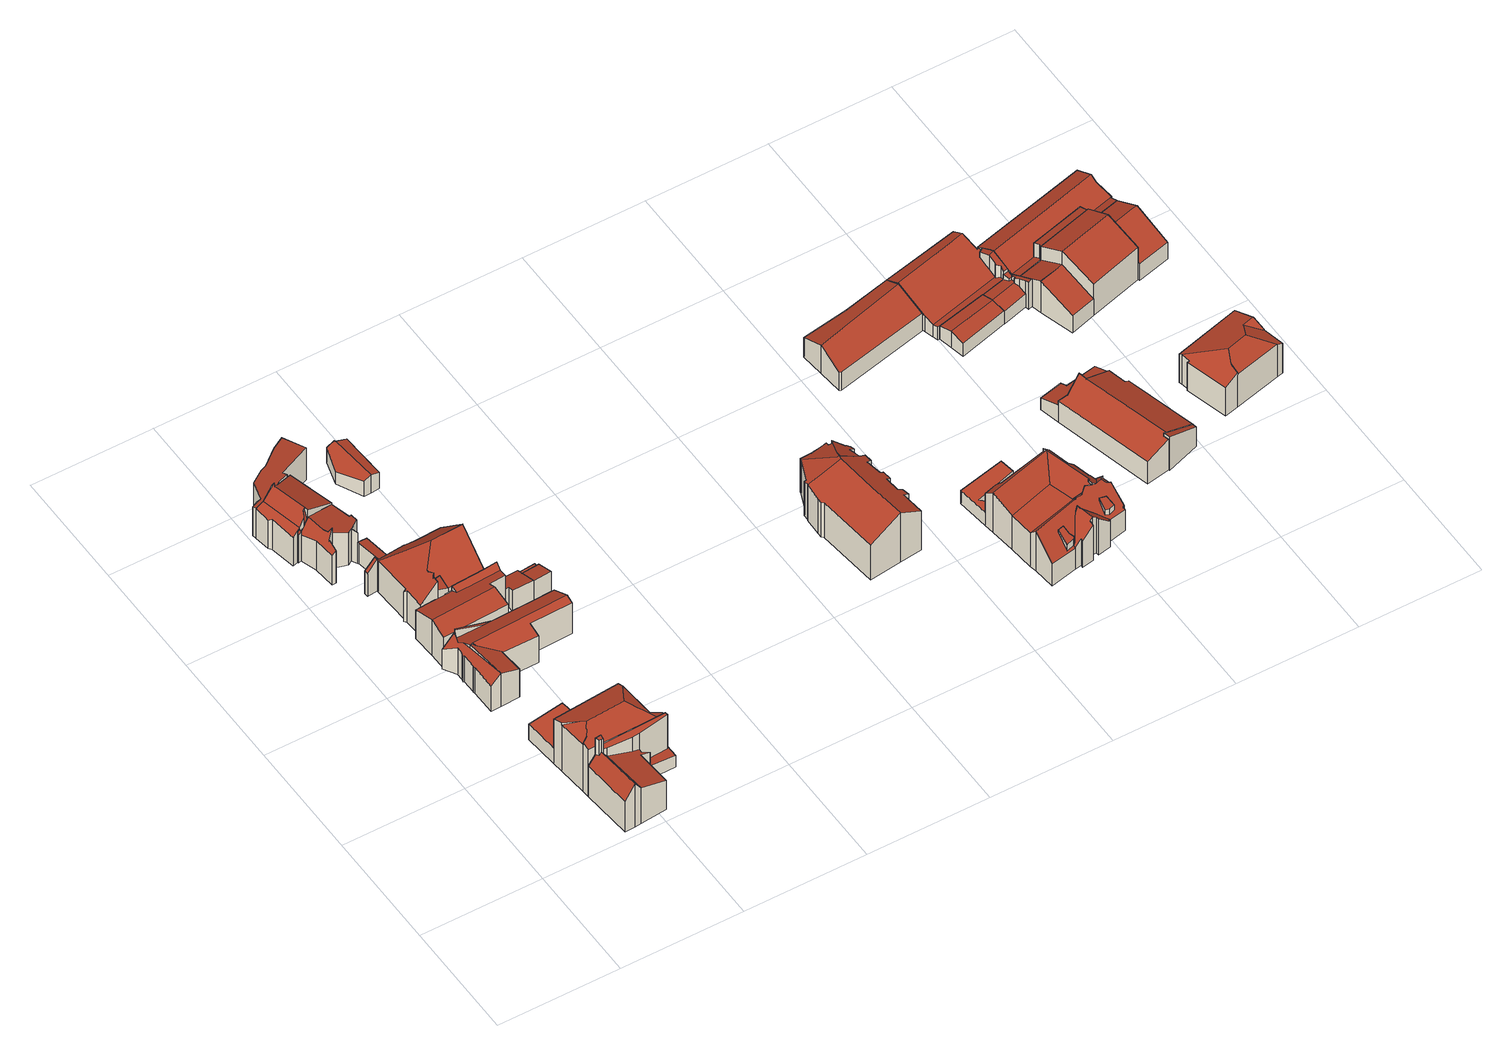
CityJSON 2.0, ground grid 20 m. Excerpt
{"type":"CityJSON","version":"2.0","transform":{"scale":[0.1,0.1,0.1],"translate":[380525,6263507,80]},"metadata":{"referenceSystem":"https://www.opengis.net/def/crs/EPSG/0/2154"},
"CityObjects":{
"building1":{"type":"Building","attributes":{"b3_dak_type":"slanted","b3_h_dak_50p":87.95,"b3_h_dak_70p":88.39,"b3_h_dak_max":92.27,"b3_h_dak_min":83.48,"b3_h_maaiveld":81.23,"b3_kas_warenhuis":false,"b3_reconstructie_onvolledig":false,"b3_rmse_lod12":1.74,"b3_rmse_lod13":0.886,"b3_rmse_lod22":0.0436,"b3_val3dity_lod12":"[]","b3_val3dity_lod13":"[]","b3_val3dity_lod22":"[]","b3_volume_lod12":494.28,"b3_volume_lod13":467.91,"b3_volume_lod22":473.7,"oorspronkelijkbouwjaar":2000},"children":["building1-1"]},
"building1-1":{"type":"BuildingPart","parents":["building1"],"geometry":[{"type":"Solid","lod":"2.2","boundaries":[[[[0,1,2,3,4,5,6,7,8,9,10,11]],[[12,6,5,13]],[[14,2,1,15]],[[16,3,2,14]],[[17,4,3,16]],[[13,5,4,17]],[[18,0,11,19]],[[20,10,9,21]],[[22,23,21,24]],[[19,11,10,20]],[[25,26,27,28]],[[24,21,9,8,29]],[[30,31,32,33]],[[34,35,36,37]],[[38,18,35,34]],[[39,7,6,12]],[[40,29,8,7,39,41]],[[33,32,37,42]],[[15,1,0,18,38]],[[41,39,26,25]],[[28,27,43,44,45]],[[44,43,31,30]],[[45,44,29,40]],[[42,37,36,23,22]],[[26,39,12,13,17,27]],[[15,38,34,37,32,31,16,14]],[[31,43,27,17,16]],[[45,40,41,25,28]],[[23,36,35,18,19,20,21]],[[42,22,24,29,44,30,33]]]],"semantics":{"surfaces":[{"type":"GroundSurface"},{"type":"WallSurface","on_footprint_edge":true},{"type":"WallSurface","on_footprint_edge":false},{"type":"RoofSurface"}],"values":[[0,1,1,1,1,1,1,1,2,1,2,1,2,2,2,1,1,2,1,2,2,2,2,2,3,3,3,3,3,3]]}}]},
"building2":{"type":"Building","attributes":{"b3_dak_type":"slanted","b3_h_dak_50p":90.7,"b3_h_dak_70p":91.1,"b3_h_dak_max":91.97,"b3_h_dak_min":84.17,"b3_h_maaiveld":81.18,"b3_kas_warenhuis":false,"b3_reconstructie_onvolledig":false,"b3_rmse_lod12":3.44,"b3_rmse_lod13":0.536,"b3_rmse_lod22":0.21,"b3_val3dity_lod12":"[]","b3_val3dity_lod13":"[]","b3_val3dity_lod22":"[]","b3_volume_lod12":1270.89,"b3_volume_lod13":1034.18,"b3_volume_lod22":1008.26,"oorspronkelijkbouwjaar":2000},"children":["building2-1"]},
"building2-1":{"type":"BuildingPart","parents":["building2"],"geometry":[{"type":"Solid","lod":"2.2","boundaries":[[[[46,47,48,49,50,51,52,53,54,55,56,57,10,58,6]],[[59,10,57,60]],[[60,57,56,61]],[[62,6,58,63]],[[64,53,52,65]],[[65,52,51,66]],[[67,49,48,68]],[[69,54,53,64]],[[66,51,50,70]],[[70,50,49,67]],[[63,58,10,59]],[[61,56,55,71]],[[71,55,54,69,72]],[[73,74,75]],[[76,68,48,47,74,73]],[[77,78,46,6,62]],[[74,47,46,78]],[[78,77,79]],[[72,69,68,76]],[[71,80,63,59,60,61]],[[78,79,81,75,74]],[[72,76,73,75,81,80,71]],[[80,81,79,77,62,63]],[[68,69,64,65,66,70,67]]]],"semantics":{"surfaces":[{"type":"GroundSurface"},{"type":"WallSurface","on_footprint_edge":true},{"type":"WallSurface","on_footprint_edge":false},{"type":"RoofSurface"}],"values":[[0,1,1,1,1,1,1,1,1,1,1,1,1,2,1,1,1,2,2,3,3,3,3,3]]}}]},
"building3":{"type":"Building","attributes":{"b3_dak_type":"slanted","b3_h_dak_50p":86.99,"b3_h_dak_70p":87.44,"b3_h_dak_max":88.75,"b3_h_dak_min":83.79,"b3_h_maaiveld":80.67,"b3_kas_warenhuis":false,"b3_reconstructie_onvolledig":false,"b3_rmse_lod12":1.41,"b3_rmse_lod13":1.41,"b3_rmse_lod22":0.236,"b3_val3dity_lod12":"[]","b3_val3dity_lod13":"[]","b3_val3dity_lod22":"[]","b3_volume_lod12":289.18,"b3_volume_lod13":289.18,"b3_volume_lod22":260.18,"oorspronkelijkbouwjaar":2000},"children":["building3-1"]},
"building3-1":{"type":"BuildingPart","parents":["building3"],"geometry":[{"type":"Solid","lod":"2.2","boundaries":[[[[82,83,84,85,86,87,88,89,90,91,92,93,94,95,96,97,98,99,100,101,102,103,104]],[[105,93,92,106]],[[107,108,94,93,105]],[[109,110,111,112]],[[110,100,99,113]],[[114,115,88,87,116]],[[117,118,115,114]],[[116,87,86,119]],[[106,92,91,120]],[[120,91,90,121]],[[119,86,85,118,117]],[[122,98,97,123]],[[112,111,95,94,108]],[[124,96,95,111]],[[125,126,127,128]],[[128,127,129]],[[121,90,89,130]],[[130,89,88,115]],[[126,103,102,131]],[[132,104,103,126,125]],[[133,82,104,132]],[[131,102,101,134]],[[108,107,135]],[[134,136,135]],[[118,85,84,137]],[[136,134,101,100,110,109]],[[123,97,96,124]],[[137,84,83,138]],[[113,99,98,122]],[[138,83,82,133]],[[119,117,114,116]],[[134,135,107,105,106,120,121,130,129,127,126,131]],[[136,109,112,108,135]],[[113,122,123,124,111,110]],[[138,133,132,125,128,129,130,115,118,137]]]],"semantics":{"surfaces":[{"type":"GroundSurface"},{"type":"WallSurface","on_footprint_edge":true},{"type":"WallSurface","on_footprint_edge":false},{"type":"RoofSurface"}],"values":[[0,1,1,2,1,1,2,1,1,1,1,1,1,1,2,2,1,1,1,1,1,1,2,2,1,1,1,1,1,1,3,3,3,3,3]]}}]},
"building4":{"type":"Building","attributes":{"b3_dak_type":"slanted","b3_h_dak_50p":87.12,"b3_h_dak_70p":87.32,"b3_h_dak_max":87.9,"b3_h_dak_min":86.05,"b3_h_maaiveld":81.05,"b3_kas_warenhuis":false,"b3_reconstructie_onvolledig":false,"b3_rmse_lod12":0.513,"b3_rmse_lod13":0.513,"b3_rmse_lod22":0.569,"b3_val3dity_lod12":"[]","b3_val3dity_lod13":"[]","b3_val3dity_lod22":"[104,201]","b3_volume_lod12":739.59,"b3_volume_lod13":739.59,"b3_volume_lod22":7233.63,"oorspronkelijkbouwjaar":2000},"children":["building4-1"]},
"building4-1":{"type":"BuildingPart","parents":["building4"],"geometry":[{"type":"Solid","lod":"2.2","boundaries":[[[[139,140,141,142,143,144,145,146,147,148,149,150,151,152,153,154,155,156,157,158,159]],[[160,149,148,161]],[[161,148,147,162]],[[162,147,146,163]],[[164,165,166]],[[163,146,145,167]],[[167,145,144,168]],[[168,144,143,169]],[[170,141,140,171]],[[172,142,141,170]],[[173,174,175]],[[166,150,149,160]],[[165,164,176]],[[169,143,142,172,177]],[[178,158,157,179]],[[180,151,150,166]],[[181,159,158,178]],[[182,155,154,183]],[[184,152,151,180]],[[185,156,155,182]],[[183,154,153,186]],[[186,153,152,184]],[[179,157,156,185]],[[187,188,189,190]],[[191,192,190,193]],[[188,187,194]],[[174,173,195]],[[171,140,139,192,191]],[[192,139,159,181]],[[177,172,196]],[[193,190,189,196]],[[169,173,175,197,162,163,167,168]],[[192,181,178,179,185,182,183,186,184,180,166,165,176,194,187,190]],[[193,196,172,170,171,191]],[[162,197,175,174,195,164,166,160,161]],[[173,169,177,196,189,188,194,176,164,195]]]],"semantics":{"surfaces":[{"type":"GroundSurface"},{"type":"WallSurface","on_footprint_edge":true},{"type":"WallSurface","on_footprint_edge":false},{"type":"RoofSurface"}],"values":[[0,1,1,1,2,1,1,1,1,1,2,1,2,1,1,1,1,1,1,1,1,1,1,2,2,2,2,1,1,2,2,3,3,3,3,3]]}}]},
"building5":{"type":"Building","attributes":{"b3_dak_type":"slanted","b3_h_dak_50p":87.08,"b3_h_dak_70p":87.85,"b3_h_dak_max":89.66,"b3_h_dak_min":85.19,"b3_h_maaiveld":80.46,"b3_kas_warenhuis":false,"b3_reconstructie_onvolledig":false,"b3_rmse_lod12":1.31,"b3_rmse_lod13":1.31,"b3_rmse_lod22":0.137,"b3_val3dity_lod12":"[]","b3_val3dity_lod13":"[]","b3_val3dity_lod22":"[]","b3_volume_lod12":746.05,"b3_volume_lod13":746.05,"b3_volume_lod22":675.7,"oorspronkelijkbouwjaar":2000},"children":["building5-1"]},
"building5-1":{"type":"BuildingPart","parents":["building5"],"geometry":[{"type":"Solid","lod":"2.2","boundaries":[[[[198,199,200,201,202,203,204,205,206,207,208,209,210,211,212,213,214,215,216,217,218,219]],[[220,208,207,221]],[[222,205,204,223]],[[224,225,206,205,222]],[[226,202,201,227]],[[223,204,203,228]],[[229,230,209,208,220]],[[231,211,210,232,233]],[[233,232,234,235]],[[236,237,230,229]],[[238,214,213,239]],[[240,215,214,238]],[[239,213,212,241]],[[241,212,211,231]],[[232,210,209,230]],[[242,243,244,245]],[[235,234,237,236]],[[246,199,198,247]],[[248,200,199,246]],[[249,216,215,240]],[[250,251,252]],[[253,249,252]],[[254,255,256,257]],[[245,244,255,254]],[[258,259,260]],[[261,260,262]],[[221,207,206,225]],[[263,264,225,224]],[[243,242,265]],[[264,263,265]],[[247,198,219,266]],[[267,217,216,249,253]],[[268,269,270,251,250]],[[262,260,259,269,268]],[[257,256,270,269]],[[271,218,217,267]],[[266,219,218,271]],[[227,201,200,248]],[[228,203,202,226]],[[237,234,232,230]],[[261,236,229,220,221,258,260]],[[257,269,259,258,221,225,264,265,242,245,254]],[[231,250,252,249,240,238,239,241]],[[228,226,227,248,246,247,266,271,267,253,252,251,270,256,255,244,243,265,263,224,222,223]],[[250,231,233,235,236,261,262,268]]]],"semantics":{"surfaces":[{"type":"GroundSurface"},{"type":"WallSurface","on_footprint_edge":true},{"type":"WallSurface","on_footprint_edge":false},{"type":"RoofSurface"}],"values":[[0,1,1,1,1,1,1,1,2,2,1,1,1,1,1,2,2,1,1,1,2,2,2,2,2,2,1,2,2,2,1,1,2,2,2,1,1,1,1,3,3,3,3,3,3]]}}]},
"building6":{"type":"Building","attributes":{"b3_dak_type":"slanted","b3_h_dak_50p":89.3,"b3_h_dak_70p":90.33,"b3_h_dak_max":92.73,"b3_h_dak_min":83.8,"b3_h_maaiveld":80.9,"b3_kas_warenhuis":false,"b3_reconstructie_onvolledig":false,"b3_rmse_lod12":2.26,"b3_rmse_lod13":2.26,"b3_rmse_lod22":0.35,"b3_val3dity_lod12":"[]","b3_val3dity_lod13":"[]","b3_val3dity_lod22":"[]","b3_volume_lod12":1088.05,"b3_volume_lod13":1088.05,"b3_volume_lod22":966.1,"oorspronkelijkbouwjaar":2000},"children":["building6-1"]},
"building6-1":{"type":"BuildingPart","parents":["building6"],"geometry":[{"type":"Solid","lod":"2.2","boundaries":[[[[272,273,274,275,276,277,278,279,280,281,282,283,284,285,286,287,288,289]],[[290,280,279,291,292]],[[292,291,293,294]],[[295,273,272,296]],[[297,274,273,295]],[[298,287,286,299]],[[300,277,276,301]],[[302,301,303]],[[303,301,276,275,304]],[[305,306,307,308]],[[304,275,274,297]],[[309,289,288,307]],[[308,307,288,287,298]],[[299,286,285,306,305]],[[310,278,277,300]],[[311,281,280,290]],[[312,313,314]],[[291,279,278,310]],[[315,282,281,311]],[[316,283,282,315]],[[306,285,284,317]],[[296,272,289,309]],[[318,319,320]],[[313,312,321,293]],[[322,323,324,325]],[[325,324,319,318]],[[294,293,321,323,322]],[[317,284,283,316]],[[299,305,308,298]],[[313,293,291,310,314]],[[302,326,320,319,324,323,321,312,314,310,300,301]],[[317,327,326,302,303,304,297,295,296,309,307,306]],[[317,316,315,311,290,292,294,322,325,318,320,326,327]]]],"semantics":{"surfaces":[{"type":"GroundSurface"},{"type":"WallSurface","on_footprint_edge":true},{"type":"WallSurface","on_footprint_edge":false},{"type":"RoofSurface"}],"values":[[0,1,2,1,1,1,1,2,1,2,1,1,1,1,1,1,2,1,1,1,1,1,2,2,2,2,2,1,3,3,3,3,3]]}}]},
"building7":{"type":"Building","attributes":{"b3_dak_type":"slanted","b3_h_dak_50p":87.6,"b3_h_dak_70p":87.8,"b3_h_dak_max":88.27,"b3_h_dak_min":84.21,"b3_h_maaiveld":81,"b3_kas_warenhuis":false,"b3_reconstructie_onvolledig":false,"b3_rmse_lod12":1.01,"b3_rmse_lod13":0.341,"b3_rmse_lod22":0.99,"b3_val3dity_lod12":"[]","b3_val3dity_lod13":"[]","b3_val3dity_lod22":"[104,201]","b3_volume_lod12":638.18,"b3_volume_lod13":601.73,"b3_volume_lod22":64666.7,"oorspronkelijkbouwjaar":2000},"children":["building7-1"]},
"building7-1":{"type":"BuildingPart","parents":["building7"],"geometry":[{"type":"Solid","lod":"2.2","boundaries":[[[[140,328,329,330,331,332,333,334,335,336,337,338,339,340,341]],[[342,334,333,343]],[[344,345,343,346]],[[347,328,140,348]],[[348,140,341,349]],[[350,329,328,347]],[[351,338,337,352]],[[352,337,336,353]],[[353,336,335,354]],[[354,335,334,342]],[[355,356,357]],[[358,332,331,356,355]],[[356,331,330,359]],[[359,330,329,350]],[[349,341,340,360]],[[360,340,339,361,362]],[[361,339,338,351]],[[362,361,345,344]],[[346,343,333,332,358]],[[349,350,347,348]],[[345,361,351,352,353,354,342,343]],[[344,363,357,356,359,350,349,360,362]],[[363,344,346,358,355,357]]]],"semantics":{"surfaces":[{"type":"GroundSurface"},{"type":"WallSurface","on_footprint_edge":true},{"type":"WallSurface","on_footprint_edge":false},{"type":"RoofSurface"}],"values":[[0,1,2,1,1,1,1,1,1,1,2,1,1,1,1,1,1,2,1,3,3,3,3]]}}]},
"building8":{"type":"Building","attributes":{"b3_dak_type":"slanted","b3_h_dak_50p":84.66,"b3_h_dak_70p":84.82,"b3_h_dak_max":85.06,"b3_h_dak_min":83.61,"b3_h_maaiveld":81.45,"b3_kas_warenhuis":false,"b3_reconstructie_onvolledig":false,"b3_rmse_lod12":0.329,"b3_rmse_lod13":0.329,"b3_rmse_lod22":0.0631,"b3_val3dity_lod12":"[]","b3_val3dity_lod13":"[]","b3_val3dity_lod22":"[]","b3_volume_lod12":98.41,"b3_volume_lod13":98.41,"b3_volume_lod22":94.14,"oorspronkelijkbouwjaar":2000},"children":["building8-1"]},
"building8-1":{"type":"BuildingPart","parents":["building8"],"geometry":[{"type":"Solid","lod":"2.2","boundaries":[[[[364,365,366,367,368,369,370,371]],[[372,366,365,373]],[[374,367,366,372]],[[375,370,369,376]],[[377,371,370,375]],[[376,369,368,378]],[[378,368,367,374]],[[379,364,371,377]],[[373,365,364,379]],[[375,374,372,373,379,377]],[[374,375,376,378]]]],"semantics":{"surfaces":[{"type":"GroundSurface"},{"type":"WallSurface","on_footprint_edge":true},{"type":"RoofSurface"}],"values":[[0,1,1,1,1,1,1,1,1,2,2]]}}]},
"building9":{"type":"Building","attributes":{"b3_dak_type":"slanted","b3_h_dak_50p":84.71,"b3_h_dak_70p":84.86,"b3_h_dak_max":85.1,"b3_h_dak_min":83.3,"b3_h_maaiveld":81.32,"b3_kas_warenhuis":false,"b3_reconstructie_onvolledig":false,"b3_rmse_lod12":0.631,"b3_rmse_lod13":0.631,"b3_rmse_lod22":0.135,"b3_val3dity_lod12":"[]","b3_val3dity_lod13":"[]","b3_val3dity_lod22":"[]","b3_volume_lod12":39.75,"b3_volume_lod13":39.75,"b3_volume_lod22":35.22,"oorspronkelijkbouwjaar":2000},"children":["building9-1"]},
"building9-1":{"type":"BuildingPart","parents":["building9"],"geometry":[{"type":"Solid","lod":"2.2","boundaries":[[[[380,381,382,383,384,385]],[[386,381,380,387]],[[388,389,387,390]],[[391,384,383,389,388]],[[392,382,381,386]],[[389,383,382,392]],[[390,387,380,385,393]],[[393,385,384,391]],[[389,392,386,387]],[[393,391,388,390]]]],"semantics":{"surfaces":[{"type":"GroundSurface"},{"type":"WallSurface","on_footprint_edge":true},{"type":"WallSurface","on_footprint_edge":false},{"type":"RoofSurface"}],"values":[[0,1,2,1,1,1,1,1,3,3]]}}]},
"building10":{"type":"Building","attributes":{"b3_dak_type":"slanted","b3_h_dak_50p":89.94,"b3_h_dak_70p":90.5,"b3_h_dak_max":91.52,"b3_h_dak_min":84.15,"b3_h_maaiveld":81.62,"b3_kas_warenhuis":false,"b3_reconstructie_onvolledig":false,"b3_rmse_lod12":1.34,"b3_rmse_lod13":0.966,"b3_rmse_lod22":0.118,"b3_val3dity_lod12":"[]","b3_val3dity_lod13":"[]","b3_val3dity_lod22":"[204]","b3_volume_lod12":1469.66,"b3_volume_lod13":1453.09,"b3_volume_lod22":1368.91,"oorspronkelijkbouwjaar":2000},"children":["building10-1"]},
"building10-1":{"type":"BuildingPart","parents":["building10"],"geometry":[{"type":"Solid","lod":"2.2","boundaries":[[[[394,395,396,397,398,399,400,401,402,403,404,405,406,407,408,409,410,411,412,413,414,415,416,417,418,419,420,421,422,423,424,425,426,427,428,429,430,431,432,433]],[[434,424,423,435]],[[435,423,422,436]],[[437,425,424,434]],[[436,422,421,438]],[[439,395,394,440]],[[438,421,420,441]],[[442,414,413,443]],[[443,413,412,444]],[[441,420,419,445]],[[444,412,411,446]],[[445,419,418,447]],[[447,418,417,448]],[[449,415,414,442]],[[448,417,416,450]],[[450,416,415,449]],[[451,399,398,452]],[[452,398,397,453]],[[446,411,410,454]],[[454,410,409,455]],[[456,407,406,457]],[[458,408,407,456]],[[459,405,404,460]],[[455,409,408,458]],[[461,426,425,437]],[[462,400,399,451]],[[463,430,429,464]],[[465,466,467]],[[466,465,468]],[[469,401,400,462]],[[470,431,430,463]],[[457,406,405,459]],[[460,404,403,471]],[[464,429,428,472]],[[473,474,453,475]],[[475,453,397,396,476]],[[472,428,427,477]],[[477,427,426,461]],[[440,394,433,478]],[[479,480,474,473]],[[476,396,395,439]],[[481,432,431,470]],[[478,433,432,481]],[[480,402,401,469]],[[471,403,402,480,479]],[[457,459,468,465,467,444,446,454,455,458,456]],[[482,461,437,434,435,436,438,441,445,447,448,450,449,442,443,444,467,466,483,484,485]],[[478,481,470,485,484,483,466,486,439,440]],[[480,469,462,451,452,453,474]],[[471,479,473,475,476,439,486,466,468,459,460]],[[461,482,485,470,463,464,472,477]]]],"semantics":{"surfaces":[{"type":"GroundSurface"},{"type":"WallSurface","on_footprint_edge":true},{"type":"WallSurface","on_footprint_edge":false},{"type":"RoofSurface"}],"values":[[0,1,1,1,1,1,1,1,1,1,1,1,1,1,1,1,1,1,1,1,1,1,1,1,1,1,1,2,2,1,1,1,1,1,2,1,1,1,1,2,1,1,1,1,1,3,3,3,3,3,3]]}}]},
"building11":{"type":"Building","attributes":{"b3_dak_type":"slanted","b3_h_dak_50p":88.72,"b3_h_dak_70p":89.22,"b3_h_dak_max":90.61,"b3_h_dak_min":84.3,"b3_h_maaiveld":81.78,"b3_kas_warenhuis":false,"b3_reconstructie_onvolledig":false,"b3_rmse_lod12":1.95,"b3_rmse_lod13":0.803,"b3_rmse_lod22":0.0608,"b3_val3dity_lod12":"[]","b3_val3dity_lod13":"[]","b3_val3dity_lod22":"[204]","b3_volume_lod12":1587.38,"b3_volume_lod13":1480.49,"b3_volume_lod22":1395.36,"oorspronkelijkbouwjaar":2000},"children":["building11-1"]},
"building11-1":{"type":"BuildingPart","parents":["building11"],"geometry":[{"type":"Solid","lod":"2.2","boundaries":[[[[487,488,489,490,491,492,493,494,495,496,497,498,499,500,501,502,503,504,505,506,507,508,509,510,511,512,513,514,515,516,517,518,519,520,521,522]],[[523,524,525,526]],[[527,489,488,528]],[[529,518,517,530]],[[531,532,521,520,533]],[[533,520,519,534]],[[534,519,518,529]],[[535,503,502,536]],[[537,538,504,503,535]],[[539,493,492,540]],[[541,515,514,542]],[[543,516,515,541]],[[544,508,507,545,546]],[[547,498,497,548]],[[549,550,551,552]],[[553,494,493,539]],[[554,510,509,555]],[[556,557,558,559,560]],[[561,490,489,527]],[[526,525,562,563]],[[563,562,564,565]],[[566,567,568]],[[567,566,569,570,571]],[[572,573,574]],[[542,514,513,575]],[[530,517,516,543]],[[576,577,578,579]],[[532,531,580]],[[558,557,580]],[[579,578,557,556]],[[540,492,491,581]],[[582,581,491,490,561]],[[583,487,522,584]],[[552,551,585,586]],[[555,509,508,544]],[[586,585,577,576]],[[536,502,501,587]],[[587,501,500,588]],[[588,500,499,589,590]],[[590,589,591]],[[589,499,498,547]],[[571,570,573,572]],[[592,511,510,554]],[[593,594,595,596]],[[597,598,594,593]],[[599,600,581,582]],[[601,495,494,553]],[[600,496,495,601]],[[548,497,496,600,599]],[[584,522,521,532]],[[602,603,604]],[[605,606,607]],[[560,559,550,549]],[[608,609,610]],[[565,564,611]],[[596,595,612,613]],[[614,512,511,592]],[[575,513,512,614]],[[615,616,598,597]],[[546,545,617]],[[545,507,506,603]],[[607,606,538,537]],[[618,505,504,538]],[[619,523,620]],[[604,603,506,505,618]],[[610,609,621,622]],[[622,621,623]],[[570,569,524,523,619]],[[613,612,616,615]],[[528,488,487,583]],[[624,527,528,525]],[[591,625,561,527,624]],[[600,601,553,539,540,581]],[[548,599,582,561,625,591,589,547]],[[560,549,552,586,576,579,556]],[[545,603,602,626,617]],[[607,537,535,536,587,588,590,591,568,567,571,572,574,627,605]],[[620,523,526,563,565]],[[604,618,538,606,605,627,574,626,602]],[[622,623,550,559,558,580,531,533,534,529,530,543,610]],[[524,569,566,568,591,624,525]],[[613,615,597,593,596]],[[614,608,610,543,541,542,575]],[[583,611,564,562,525,528]],[[583,584,532,580,557,578,577,585,551,550,623,621,609,608,614,592,554,555,544,546,617,626,574,573,570,619,620,565,611],[595,594,598,616,612]]]],"semantics":{"surfaces":[{"type":"GroundSurface"},{"type":"WallSurface","on_footprint_edge":false},{"type":"WallSurface","on_footprint_edge":true},{"type":"RoofSurface"}],"values":[[0,1,2,2,2,2,2,2,2,2,2,2,2,2,1,2,2,1,2,1,1,1,1,1,2,2,1,1,1,1,2,2,2,1,2,1,2,2,2,1,2,1,2,1,1,1,2,2,2,2,1,1,1,1,1,1,2,2,1,1,2,1,2,1,2,1,1,1,1,2,3,3,3,3,3,3,3,3,3,3,3,3,3,3,3]]}}]},
"building12":{"type":"Building","attributes":{"b3_dak_type":"slanted","b3_h_dak_50p":86.63,"b3_h_dak_70p":87,"b3_h_dak_max":87.7,"b3_h_dak_min":85.2,"b3_h_maaiveld":81.85,"b3_kas_warenhuis":false,"b3_reconstructie_onvolledig":false,"b3_rmse_lod12":0.693,"b3_rmse_lod13":0.693,"b3_rmse_lod22":0.0466,"b3_val3dity_lod12":"[]","b3_val3dity_lod13":"[]","b3_val3dity_lod22":"[]","b3_volume_lod12":595.72,"b3_volume_lod13":595.72,"b3_volume_lod22":553.59,"oorspronkelijkbouwjaar":2000},"children":["building12-1"]},
"building12-1":{"type":"BuildingPart","parents":["building12"],"geometry":[{"type":"Solid","lod":"2.2","boundaries":[[[[628,629,630,631,632,633,634,635]],[[636,634,633,637]],[[638,635,634,636]],[[639,629,628,640]],[[641,630,629,639]],[[637,633,632,642]],[[642,632,631,643]],[[643,631,630,641]],[[640,628,635,638]],[[641,636,637,642,643]],[[636,641,639,640,638]]]],"semantics":{"surfaces":[{"type":"GroundSurface"},{"type":"WallSurface","on_footprint_edge":true},{"type":"RoofSurface"}],"values":[[0,1,1,1,1,1,1,1,1,2,2]]}}]},
"building13":{"type":"Building","attributes":{"b3_dak_type":"slanted","b3_h_dak_50p":87.16,"b3_h_dak_70p":87.69,"b3_h_dak_max":88.85,"b3_h_dak_min":84.43,"b3_h_maaiveld":82.07,"b3_kas_warenhuis":false,"b3_reconstructie_onvolledig":false,"b3_rmse_lod12":1.18,"b3_rmse_lod13":1.18,"b3_rmse_lod22":0.167,"b3_val3dity_lod12":"[]","b3_val3dity_lod13":"[]","b3_val3dity_lod22":"[]","b3_volume_lod12":1002.96,"b3_volume_lod13":1002.96,"b3_volume_lod22":887.66,"oorspronkelijkbouwjaar":2000},"children":["building13-1"]},
"building13-1":{"type":"BuildingPart","parents":["building13"],"geometry":[{"type":"Solid","lod":"2.2","boundaries":[[[[644,645,646,647,648,649,650,651,652,653,654,655,656,657]],[[658,651,650,659]],[[660,652,651,658]],[[661,644,657,662]],[[663,645,644,661]],[[664,654,653,665]],[[666,646,645,663]],[[667,647,646,666]],[[659,650,649,668]],[[669,670,668,671]],[[665,653,652,660]],[[672,655,654,664,673]],[[674,656,655,672]],[[675,676,670,669]],[[673,664,677,678]],[[679,648,647,667]],[[662,657,656,674]],[[671,668,649,648,679]],[[678,677,676,675]],[[663,678,675,669,671,679,667,666]],[[676,677,664,665,660,658,659,668,670]],[[678,663,661,662,674,672,673]]]],"semantics":{"surfaces":[{"type":"GroundSurface"},{"type":"WallSurface","on_footprint_edge":true},{"type":"WallSurface","on_footprint_edge":false},{"type":"RoofSurface"}],"values":[[0,1,1,1,1,1,1,1,1,2,1,1,1,2,2,1,1,1,2,3,3,3]]}}]},
"building14":{"type":"Building","attributes":{"b3_dak_type":"slanted","b3_h_dak_50p":84.98,"b3_h_dak_70p":85.09,"b3_h_dak_max":85.35,"b3_h_dak_min":84.61,"b3_h_maaiveld":82.09,"b3_kas_warenhuis":false,"b3_reconstructie_onvolledig":false,"b3_rmse_lod12":0.214,"b3_rmse_lod13":0.214,"b3_rmse_lod22":0.0373,"b3_val3dity_lod12":"[]","b3_val3dity_lod13":"[]","b3_val3dity_lod22":"[]","b3_volume_lod12":110.67,"b3_volume_lod13":110.67,"b3_volume_lod22":106.62,"oorspronkelijkbouwjaar":2000},"children":["building14-1"]},
"building14-1":{"type":"BuildingPart","parents":["building14"],"geometry":[{"type":"Solid","lod":"2.2","boundaries":[[[[680,681,682,683,684,685]],[[686,681,680,687]],[[688,682,681,686]],[[687,680,685,689]],[[689,685,684,690]],[[690,684,683,691]],[[691,683,682,688]],[[689,688,686,687]],[[691,688,689,690]]]],"semantics":{"surfaces":[{"type":"GroundSurface"},{"type":"WallSurface","on_footprint_edge":true},{"type":"RoofSurface"}],"values":[[0,1,1,1,1,1,1,2,2]]}}]},
"building15":{"type":"Building","attributes":{"b3_dak_type":"slanted","b3_h_dak_50p":87.1,"b3_h_dak_70p":87.66,"b3_h_dak_max":88.52,"b3_h_dak_min":85.96,"b3_h_maaiveld":81.97,"b3_kas_warenhuis":false,"b3_reconstructie_onvolledig":false,"b3_rmse_lod12":1.04,"b3_rmse_lod13":1.04,"b3_rmse_lod22":0.0708,"b3_val3dity_lod12":"[]","b3_val3dity_lod13":"[]","b3_val3dity_lod22":"[]","b3_volume_lod12":30.69,"b3_volume_lod13":30.69,"b3_volume_lod22":28.62,"oorspronkelijkbouwjaar":2000},"children":["building15-1"]},
"building15-1":{"type":"BuildingPart","parents":["building15"],"geometry":[{"type":"Solid","lod":"2.2","boundaries":[[[[692,693,694,695]],[[696,692,695,697]],[[697,695,694,698]],[[698,694,693,699]],[[699,693,692,696]],[[699,696,697,698]]]],"semantics":{"surfaces":[{"type":"GroundSurface"},{"type":"WallSurface","on_footprint_edge":true},{"type":"RoofSurface"}],"values":[[0,1,1,1,1,2]]}}]},
"building16":{"type":"Building","attributes":{"b3_dak_type":"slanted","b3_h_dak_50p":86.33,"b3_h_dak_70p":86.86,"b3_h_dak_max":87.76,"b3_h_dak_min":84.35,"b3_h_maaiveld":82.11,"b3_kas_warenhuis":false,"b3_reconstructie_onvolledig":false,"b3_rmse_lod12":1.3,"b3_rmse_lod13":1.3,"b3_rmse_lod22":0.0801,"b3_val3dity_lod12":"[]","b3_val3dity_lod13":"[]","b3_val3dity_lod22":"[]","b3_volume_lod12":641.04,"b3_volume_lod13":641.04,"b3_volume_lod22":538.67,"oorspronkelijkbouwjaar":2000},"children":["building16-1"]},
"building16-1":{"type":"BuildingPart","parents":["building16"],"geometry":[{"type":"Solid","lod":"2.2","boundaries":[[[[700,701,681,680,702,703,704,705,706,707,708,709,710,711,712,713,714]],[[715,705,704,716]],[[717,709,708,718]],[[719,702,680,687]],[[720,703,702,719]],[[721,722,723,724]],[[687,680,681,725]],[[726,727,728,729]],[[729,728,730,731]],[[732,714,713,733]],[[734,700,714,732]],[[716,704,703,720]],[[733,713,712,722,721]],[[722,712,711,735]],[[637,706,705,715]],[[736,707,706,637]],[[718,708,707,736]],[[735,711,710,737]],[[737,710,709,717]],[[725,681,701,738]],[[739,738,701,700,734]],[[731,730,738,739]],[[724,723,740,741]],[[741,740,727,726]],[[718,736,637,715,742]],[[724,741,732,733,721]],[[741,726,729,731,739,734,732]],[[727,720,719,687,725,738,730,728]],[[720,727,740,723,722,735,737,717,718,742,715,716]]]],"semantics":{"surfaces":[{"type":"GroundSurface"},{"type":"WallSurface","on_footprint_edge":true},{"type":"WallSurface","on_footprint_edge":false},{"type":"RoofSurface"}],"values":[[0,1,1,1,1,2,1,2,2,1,1,1,1,1,1,1,1,1,1,1,1,2,2,2,3,3,3,3,3]]}}]},
"building17":{"type":"Building","attributes":{"b3_dak_type":"slanted","b3_h_dak_50p":85.08,"b3_h_dak_70p":85.21,"b3_h_dak_max":87.57,"b3_h_dak_min":84.64,"b3_h_maaiveld":82.1,"b3_kas_warenhuis":false,"b3_reconstructie_onvolledig":false,"b3_rmse_lod12":0.648,"b3_rmse_lod13":0.648,"b3_rmse_lod22":0.103,"b3_val3dity_lod12":"[]","b3_val3dity_lod13":"[]","b3_val3dity_lod22":"[]","b3_volume_lod12":64.6,"b3_volume_lod13":64.6,"b3_volume_lod22":65.53,"oorspronkelijkbouwjaar":2000},"children":["building17-1"]},
"building17-1":{"type":"BuildingPart","parents":["building17"],"geometry":[{"type":"Solid","lod":"2.2","boundaries":[[[[681,743,700,744,745,746,747,748,749,750]],[[751,752,753,754]],[[754,753,755,756,757]],[[752,744,700,758]],[[759,746,745,760]],[[760,745,744,752,751]],[[761,762,748,747,763]],[[764,749,748,762]],[[765,766,767,768]],[[757,756,766,765]],[[725,681,750,769]],[[769,750,749,764]],[[763,747,746,759]],[[770,771,755,753]],[[772,773,771,770]],[[768,767,762,761]],[[758,700,743,773,772]],[[773,743,681,725]],[[768,761,763,759,760,751,754,757,765]],[[766,769,764,762,767]],[[758,772,770,753,752]],[[773,725,769,766,756,755,771]]]],"semantics":{"surfaces":[{"type":"GroundSurface"},{"type":"WallSurface","on_footprint_edge":false},{"type":"WallSurface","on_footprint_edge":true},{"type":"RoofSurface"}],"values":[[0,1,1,2,2,2,2,2,1,1,2,2,2,1,1,1,2,2,3,3,3,3]]}}]},
"building18":{"type":"Building","attributes":{"b3_dak_type":"slanted","b3_h_dak_50p":88.66,"b3_h_dak_70p":88.96,"b3_h_dak_max":89.98,"b3_h_dak_min":87.65,"b3_h_maaiveld":82.02,"b3_kas_warenhuis":false,"b3_reconstructie_onvolledig":false,"b3_rmse_lod12":0.604,"b3_rmse_lod13":0.604,"b3_rmse_lod22":0.042,"b3_val3dity_lod12":"[]","b3_val3dity_lod13":"[]","b3_val3dity_lod22":"[]","b3_volume_lod12":713.14,"b3_volume_lod13":713.14,"b3_volume_lod22":683,"oorspronkelijkbouwjaar":2000},"children":["building18-1"]},
"building18-1":{"type":"BuildingPart","parents":["building18"],"geometry":[{"type":"Solid","lod":"2.2","boundaries":[[[[774,775,776,777,778,779,780,781,782,783,784]],[[785,779,778,786]],[[787,788,780,779,785]],[[789,781,780,788]],[[790,783,782,791]],[[792,784,783,790,793]],[[786,778,777,794]],[[795,788,787]],[[793,790,796]],[[794,777,776,797]],[[797,776,775,798]],[[791,782,781,789]],[[799,774,784,792]],[[798,775,774,799]],[[795,787,785,800,801]],[[802,796,790,791,803]],[[803,801,800,785,786,794,797,802]],[[791,789,788,795,801,803]],[[798,799,792,793,796,802,797]]]],"semantics":{"surfaces":[{"type":"GroundSurface"},{"type":"WallSurface","on_footprint_edge":true},{"type":"WallSurface","on_footprint_edge":false},{"type":"RoofSurface"}],"values":[[0,1,1,1,1,1,1,2,2,1,1,1,1,1,3,3,3,3,3]]}}]},
"building19":{"type":"Building","attributes":{"b3_dak_type":"slanted","b3_h_dak_50p":88.23,"b3_h_dak_70p":89.6,"b3_h_dak_max":91.1,"b3_h_dak_min":85.45,"b3_h_maaiveld":82.1,"b3_kas_warenhuis":false,"b3_reconstructie_onvolledig":false,"b3_rmse_lod12":1.94,"b3_rmse_lod13":1.94,"b3_rmse_lod22":0.111,"b3_val3dity_lod12":"[]","b3_val3dity_lod13":"[]","b3_val3dity_lod22":"[]","b3_volume_lod12":1408.96,"b3_volume_lod13":1408.96,"b3_volume_lod22":1184.34,"oorspronkelijkbouwjaar":2000},"children":["building19-1"]},
"building19-1":{"type":"BuildingPart","parents":["building19"],"geometry":[{"type":"Solid","lod":"2.2","boundaries":[[[[804,746,745,805,806,807,808,809,810,811,812,813]],[[759,746,804,814,815]],[[815,814,816]],[[760,745,746,759]],[[817,805,745,760]],[[818,819,820,821]],[[822,823,824,825]],[[814,804,813,826]],[[827,828,806,805,817,829]],[[830,807,806,828]],[[821,820,828,827]],[[831,808,807,830]],[[832,809,808,831]],[[826,813,812,824]],[[819,811,810,833]],[[833,810,809,832]],[[829,817,823,822]],[[825,824,812,811,819,818]],[[829,822,834,821,827]],[[831,830,828,820,835]],[[826,824,823,816,814]],[[833,832,831,835,820,819]],[[823,817,760,759,815,816]],[[825,818,821,834,822]]]],"semantics":{"surfaces":[{"type":"GroundSurface"},{"type":"WallSurface","on_footprint_edge":true},{"type":"WallSurface","on_footprint_edge":false},{"type":"RoofSurface"}],"values":[[0,1,2,1,1,2,2,1,1,1,2,1,1,1,1,1,2,1,3,3,3,3,3,3]]}}]},
"building20":{"type":"Building","attributes":{"b3_dak_type":"slanted","b3_h_dak_50p":86.82,"b3_h_dak_70p":87.26,"b3_h_dak_max":91.29,"b3_h_dak_min":85.78,"b3_h_maaiveld":82.18,"b3_kas_warenhuis":false,"b3_reconstructie_onvolledig":false,"b3_rmse_lod12":0.897,"b3_rmse_lod13":0.897,"b3_rmse_lod22":0.149,"b3_val3dity_lod12":"[]","b3_val3dity_lod13":"[]","b3_val3dity_lod22":"[104]","b3_volume_lod12":806.52,"b3_volume_lod13":806.52,"b3_volume_lod22":758,"oorspronkelijkbouwjaar":2000},"children":["building20-1"]},
"building20-1":{"type":"BuildingPart","parents":["building20"],"geometry":[{"type":"Solid","lod":"2.2","boundaries":[[[[836,837,838,839,840,841,842,843,844,845,846,847,848,849]],[[732,844,843,734]],[[734,843,842,850]],[[733,845,844,732]],[[851,846,845,733]],[[852,853,854,855]],[[856,839,838,830]],[[830,838,837,857]],[[850,842,841,760]],[[760,841,840,817]],[[858,859,817,829]],[[860,861,859,858]],[[829,817,840,839,856,862]],[[862,856,853,852]],[[863,848,847,864]],[[864,847,846,851]],[[865,849,848,863]],[[866,836,849,865]],[[857,837,836,866]],[[855,854,861,860]],[[859,861,850,760,817]],[[853,856,830,857]],[[855,860,858,829,862,852]],[[732,863,864,851,733]],[[863,732,734,850,861,854,853,857,866,865]]]],"semantics":{"surfaces":[{"type":"GroundSurface"},{"type":"WallSurface","on_footprint_edge":true},{"type":"WallSurface","on_footprint_edge":false},{"type":"RoofSurface"}],"values":[[0,1,1,1,1,2,1,1,1,1,2,2,1,2,1,1,1,1,1,2,3,3,3,3,3]]}}]}
},
"vertices":[
[221,73,12],[205,72,12],[209,13,12],[166,9,12],[156,8,12],[139,7,12],[132,91,12],[143,91,12],[153,92,12],[259,94,12],[262,94,12],[263,74,12],[132,91,73],[139,7,73],[209,13,71],[205,72,71],[166,9,84],[156,8,98],[221,73,39],[263,74,35],[262,94,36],[259,94,36],[260,90,104],[260,90,36],[259,94,105],[146,85,122],[146,85,92],[149,85,97],[149,85,122],[153,92,104],[158,84,101],[158,84,85],[198,82,73],[198,82,101],[210,78,69],[210,78,40],[210,83,41],[210,83,69],[221,73,66],[143,91,90],[153,92,123],[143,91,123],[210,83,101],[152,85,92],[152,85,101],[152,85,122],
[131,103,12],[127,151,12],[125,169,12],[120,225,12],[180,234,12],[182,223,12],[185,177,12],[235,180,12],[235,177,12],[236,167,12],[241,105,12],[261,105,12],[245,94,12],[262,94,94],[261,105,94],[241,105,106],[132,91,105],[245,94,104],[235,180,44],[185,177,43],[182,223,43],[120,225,43],[125,169,43],[235,177,44],[180,234,43],[236,167,106],[235,177,102],[127,151,108],[127,151,104],[146,135,115],[125,169,101],[131,103,109],[131,103,105],[141,109,111],[216,132,119],[152,128,118],
[56,619,7],[50,619,7],[46,654,7],[38,680,7],[33,678,7],[33,681,7],[37,682,7],[54,687,7],[100,700,7],[109,669,7],[113,670,7],[115,659,7],[99,646,7],[101,635,7],[118,638,7],[126,584,7],[111,583,7],[102,633,7],[101,634,7],[96,643,7],[89,638,7],[66,645,7],[57,638,7],[115,659,64],[113,670,65],[99,646,69],[99,646,67],[101,634,68],[101,634,49],[101,635,49],[101,635,68],[102,633,49],[37,682,69],[37,682,59],[33,681,68],[38,680,64],[38,680,59],[33,678,63],[109,669,66],[100,700,67],[111,583,49],[126,584,45],[118,638,45],[66,645,89],[66,645,79],[61,647,80],[61,647,82],[58,655,81],[54,687,81],[89,638,73],[57,638,76],[56,619,72],[96,643,70],[97,644,70],[96,643,71],[46,654,66],[50,619,65],
[112,403,10],[202,407,10],[274,409,10],[274,403,10],[277,375,10],[278,363,10],[208,361,10],[210,342,10],[151,341,10],[150,341,10],[153,301,10],[122,299,10],[106,299,10],[105,339,10],[104,343,10],[105,343,10],[104,366,10],[103,366,10],[104,372,10],[104,382,10],[91,402,10],[153,301,66],[150,341,66],[151,341,65],[210,342,63],[114,366,78],[114,366,72],[122,299,77],[208,361,72],[278,363,71],[277,375,77],[274,409,21],[202,407,47],[274,403,21],[119,367,78],[119,367,76],[121,363,76],[112,379,72],[274,403,64],[104,382,63],[104,372,62],[106,299,60],[91,402,50],[104,366,62],[105,343,61],[105,339,61],[103,366,60],[104,343,60],[111,401,72],[111,401,61],[112,401,61],[112,401,72],[112,403,78],[112,403,72],[112,401,78],[108,388,67],[115,366,78],[158,401,62],[151,343,65],
[25,763,5],[37,801,5],[59,816,5],[68,819,5],[96,842,5],[116,853,5],[126,806,5],[75,786,5],[77,778,5],[79,773,5],[100,700,5],[52,686,5],[45,684,5],[37,682,5],[33,681,5],[24,679,5],[17,721,5],[13,725,5],[9,750,5],[8,757,5],[18,761,5],[23,762,5],[100,700,70],[79,773,72],[75,786,67],[126,806,70],[77,778,70],[77,778,63],[96,842,53],[68,819,55],[116,853,54],[52,686,96],[52,686,73],[37,682,72],[45,684,72],[45,684,84],[48,691,91],[48,691,92],[51,692,96],[51,692,90],[17,721,65],[24,679,62],[13,725,62],[33,681,69],[54,767,71],[54,767,69],[43,763,68],[43,763,72],[37,801,55],[25,763,65],[59,816,54],[9,750,64],[21,751,72],[21,751,68],[12,751,66],[9,750,66],[40,753,87],[40,753,70],[36,752,70],[36,752,87],[44,751,92],[39,751,90],[39,751,94],[37,747,96],[39,751,99],[60,773,68],[60,773,63],[55,768,69],[23,762,65],[8,757,63],[36,751,96],[36,751,89],[36,751,70],[18,761,64],
[145,584,9],[148,584,9],[158,577,9],[198,574,9],[202,524,9],[206,476,9],[147,473,9],[128,472,9],[100,471,9],[98,503,9],[95,507,9],[98,507,9],[95,572,9],[95,575,9],[78,573,9],[78,580,9],[95,581,9],[146,586,9],[100,471,71],[128,472,85],[128,472,102],[128,481,99],[128,481,102],[148,584,64],[145,584,64],[158,577,72],[78,580,54],[78,573,54],[206,476,77],[202,524,127],[169,523,127],[202,524,128],[198,574,78],[95,575,72],[95,575,70],[95,581,63],[95,581,72],[146,586,62],[147,473,77],[98,503,72],[139,484,88],[139,484,97],[146,473,77],[95,507,68],[98,507,72],[95,572,72],[127,495,102],[127,495,100],[127,497,102],[128,481,86],[128,483,102],[128,483,88],[131,486,91],[131,486,105],[149,522,127],[122,547,99],
[94,402,10],[93,431,10],[91,470,10],[152,473,10],[206,476,10],[228,478,10],[238,479,10],[263,480,10],[265,442,10],[231,442,10],[231,452,10],[225,451,10],[198,449,10],[199,437,10],[238,479,40],[228,478,40],[227,467,72],[227,467,44],[228,478,79],[94,402,72],[202,407,72],[199,437,82],[93,431,82],[231,452,49],[231,442,52],[265,442,53],[263,480,40],[152,473,78],[152,473,69],[154,464,72],[206,476,79],[91,470,68],[198,449,78],[225,451,49],[225,451,78],[190,465,72],
[152,771,14],[163,812,14],[176,813,14],[176,811,14],[195,811,14],[198,732,14],[184,731,14],[172,730,14],[176,813,50],[163,812,44],[176,811,50],[184,731,50],[198,732,46],[172,730,45],[195,811,44],[152,771,38],
[263,469,13],[263,480,13],[292,482,13],[292,471,13],[295,444,13],[265,442,13],[263,480,35],[263,469,35],[292,471,44],[292,471,35],[263,469,44],[295,444,52],[292,482,35],[265,442,52],
[666,375,16],[681,412,16],[682,416,16],[699,415,16],[697,431,16],[716,432,16],[717,434,16],[718,434,16],[718,418,16],[727,420,16],[725,412,16],[732,411,16],[735,419,16],[745,400,16],[748,401,16],[751,397,16],[753,389,16],[744,387,16],[746,367,16],[747,366,16],[757,367,16],[758,354,16],[750,351,16],[755,326,16],[761,327,16],[763,313,16],[756,311,16],[758,286,16],[766,286,16],[769,275,16],[760,273,16],[764,235,16],[728,231,16],[675,224,16],[664,326,16],[661,329,16],[661,337,16],[662,365,16],[663,365,16],[663,375,16],[760,273,94],[769,275,89],[766,286,90],[764,235,94],[758,286,95],[681,412,85],[666,375,86],[756,311,94],[757,367,91],[747,366,96],[746,367,96],[763,313,90],[744,387,92],[761,327,91],[755,326,94],[758,354,91],[750,351,96],[716,432,42],[697,431,42],[699,415,46],[753,389,86],[751,397,85],[745,400,87],[735,419,86],[748,401,85],[732,411,90],[725,412,89],[728,231,114],[717,434,41],[661,337,84],[661,329,84],[716,368,112],[716,368,113],[737,365,102],[718,378,108],[718,434,41],[662,365,87],[727,420,85],[664,326,85],[699,414,86],[699,414,46],[699,415,85],[682,416,83],[675,224,86],[663,375,85],[718,418,85],[718,418,45],[663,365,87],[721,292,114],[715,367,114],[714,362,114],[714,361,114],[713,368,112],
[875,115,18],[873,127,18],[869,167,18],[864,208,18],[862,225,18],[856,278,18],[932,295,18],[936,270,18],[867,250,18],[884,233,18],[888,229,18],[889,226,18],[966,241,18],[977,243,18],[983,205,18],[994,207,18],[1000,177,18],[1003,178,18],[1008,180,18],[1012,160,18],[1015,144,18],[1020,118,18],[1018,117,18],[1019,114,18],[992,108,18],[989,109,18],[985,99,18],[964,95,18],[963,100,18],[957,99,18],[952,98,18],[952,90,18],[933,87,18],[933,91,18],[923,89,18],[879,80,18],[974,147,94],[974,147,93],[956,148,86],[956,148,88],[869,167,85],[873,127,85],[952,90,88],[952,98,90],[923,89,62],[923,89,60],[933,91,71],[933,87,70],[1000,177,84],[994,207,81],[1003,178,80],[1003,178,68],[932,295,44],[856,278,44],[963,100,89],[964,95,90],[957,99,95],[1020,118,64],[1015,144,88],[1015,144,91],[889,226,88],[888,229,85],[925,95,77],[925,95,65],[920,101,73],[920,101,81],[936,270,44],[1019,114,60],[1018,117,64],[922,93,76],[922,93,64],[922,93,62],[924,94,64],[924,94,76],[864,208,98],[957,143,93],[957,143,94],[953,137,98],[953,137,100],[986,156,98],[986,156,102],[989,157,99],[986,146,97],[986,146,101],[986,146,104],[991,146,100],[991,146,99],[992,146,99],[985,99,69],[907,109,88],[907,109,84],[909,89,63],[909,89,75],[922,91,62],[862,225,44],[862,225,82],[875,115,98],[879,80,62],[917,112,85],[917,112,88],[983,205,92],[977,243,88],[966,241,93],[966,241,99],[968,235,99],[992,108,61],[1003,116,77],[1003,116,67],[998,129,81],[998,129,86],[993,113,77],[993,113,66],[884,233,80],[884,233,44],[867,250,44],[1007,156,92],[1012,160,86],[1012,160,90],[1006,168,80],[1003,177,70],[1003,177,80],[975,117,74],[951,122,85],[951,122,95],[952,136,99],[987,130,84],[987,130,88],[989,109,63],[987,114,78],[987,114,68],[1009,145,93],[1008,180,68],[974,147,105],[964,139,99],[950,128,91],[950,128,95],[944,123,88],[944,189,86],[865,208,98],[1002,149,99],[1005,166,81],
[830,545,18],[828,546,18],[824,587,18],[821,626,18],[895,634,18],[971,651,18],[975,626,18],[984,580,18],[975,626,76],[971,651,64],[984,580,53],[828,546,55],[830,545,54],[824,587,74],[895,634,62],[821,626,57],
[1183,201,21],[1132,187,21],[1127,185,21],[1129,176,21],[1091,169,21],[1049,333,21],[1041,366,21],[1079,374,21],[1082,363,21],[1133,372,21],[1139,345,21],[1146,316,21],[1153,316,21],[1183,202,21],[1079,374,45],[1041,366,44],[1082,363,49],[1183,201,60],[1183,202,60],[1132,187,85],[1139,345,60],[1133,372,50],[1127,185,82],[1129,176,82],[1049,333,56],[1063,331,70],[1063,331,58],[1049,333,64],[1146,316,63],[1139,345,63],[1153,316,60],[1091,346,84],[1091,346,55],[1094,332,61],[1094,332,84],[1091,169,65],
[995,552,21],[1076,570,21],[1080,551,21],[1085,529,21],[1005,507,21],[1000,530,21],[1076,570,48],[995,552,47],[1080,551,52],[1000,530,53],[1005,507,47],[1085,529,47],
[1127,185,20],[1184,201,20],[1185,194,20],[1130,175,20],[1127,185,88],[1130,175,88],[1185,194,59],[1184,201,59],
[1124,581,21],[1116,579,21],[992,552,21],[989,560,21],[985,575,21],[975,627,21],[971,651,21],[1096,677,21],[1100,660,21],[1107,636,21],[1108,634,21],[1111,635,21],[1113,629,21],[1117,615,21],[1118,608,21],[975,627,77],[985,575,52],[1107,636,64],[1100,660,76],[992,552,47],[989,560,45],[1113,629,67],[1113,629,60],[1105,623,58],[1105,623,69],[1076,570,47],[1110,592,71],[1110,592,44],[1110,590,44],[1110,590,70],[1116,587,45],[1116,587,67],[1118,608,77],[1117,615,74],[1124,581,62],[1111,635,63],[1096,677,66],[1108,634,63],[1116,579,47],[1116,579,63],[1108,604,50],[1108,604,77],[1075,653,76],
[1115,579,21],[1126,572,21],[1130,559,21],[1135,536,21],[1128,534,21],[1127,540,21],[1085,528,21],[1080,550,21],[1126,572,58],[1126,572,55],[1123,570,55],[1123,570,58],[1123,570,51],[1124,562,53],[1124,562,62],[1124,581,58],[1135,536,76],[1130,559,64],[1127,540,73],[1127,540,47],[1128,534,75],[1085,528,47],[1122,561,62],[1122,561,53],[1125,554,51],[1125,554,66],[1080,550,53],[1119,569,55],[1119,569,51],[1115,579,58],[1115,579,48],
[1231,289,20],[1234,289,20],[1231,304,20],[1230,308,20],[1338,337,20],[1346,301,20],[1351,281,20],[1359,247,20],[1349,245,20],[1273,226,20],[1250,221,20],[1346,301,91],[1338,337,77],[1351,281,82],[1351,281,81],[1359,247,80],[1273,226,85],[1349,245,85],[1250,221,76],[1273,226,88],[1230,308,77],[1348,281,82],[1273,243,91],[1231,304,79],[1234,289,78],[1231,289,77],[1336,299,91],[1327,297,90],[1282,264,98],[1316,273,98],
[1139,520,21],[1170,569,21],[1262,593,21],[1318,607,21],[1327,570,21],[1340,512,21],[1286,498,21],[1285,501,21],[1197,476,21],[1155,464,21],[1139,520,83],[1139,520,84],[1168,528,83],[1170,569,64],[1285,501,85],[1285,501,56],[1271,556,83],[1271,556,110],[1181,532,109],[1181,532,83],[1197,476,55],[1197,476,84],[1155,464,55],[1262,593,93],[1262,593,65],[1170,569,92],[1318,607,65],[1327,570,83],[1340,512,54],[1286,498,54],[1207,539,109],[1318,568,83],
[1319,623,22],[1317,622,22],[1318,607,22],[1260,592,22],[1170,569,22],[1130,559,22],[1126,573,22],[1124,581,22],[1118,608,22],[1117,615,22],[1111,638,22],[1303,686,22],[1308,658,22],[1309,647,22],[1126,573,58],[1111,638,62],[1258,607,87],[1258,607,58],[1198,592,58],[1198,592,86],[1260,592,65],[1317,622,58],[1171,575,90],[1171,575,62],[1168,584,86],[1168,584,58],[1260,592,93],[1308,658,77],[1303,686,63],[1309,647,71],[1319,623,58]
]}
